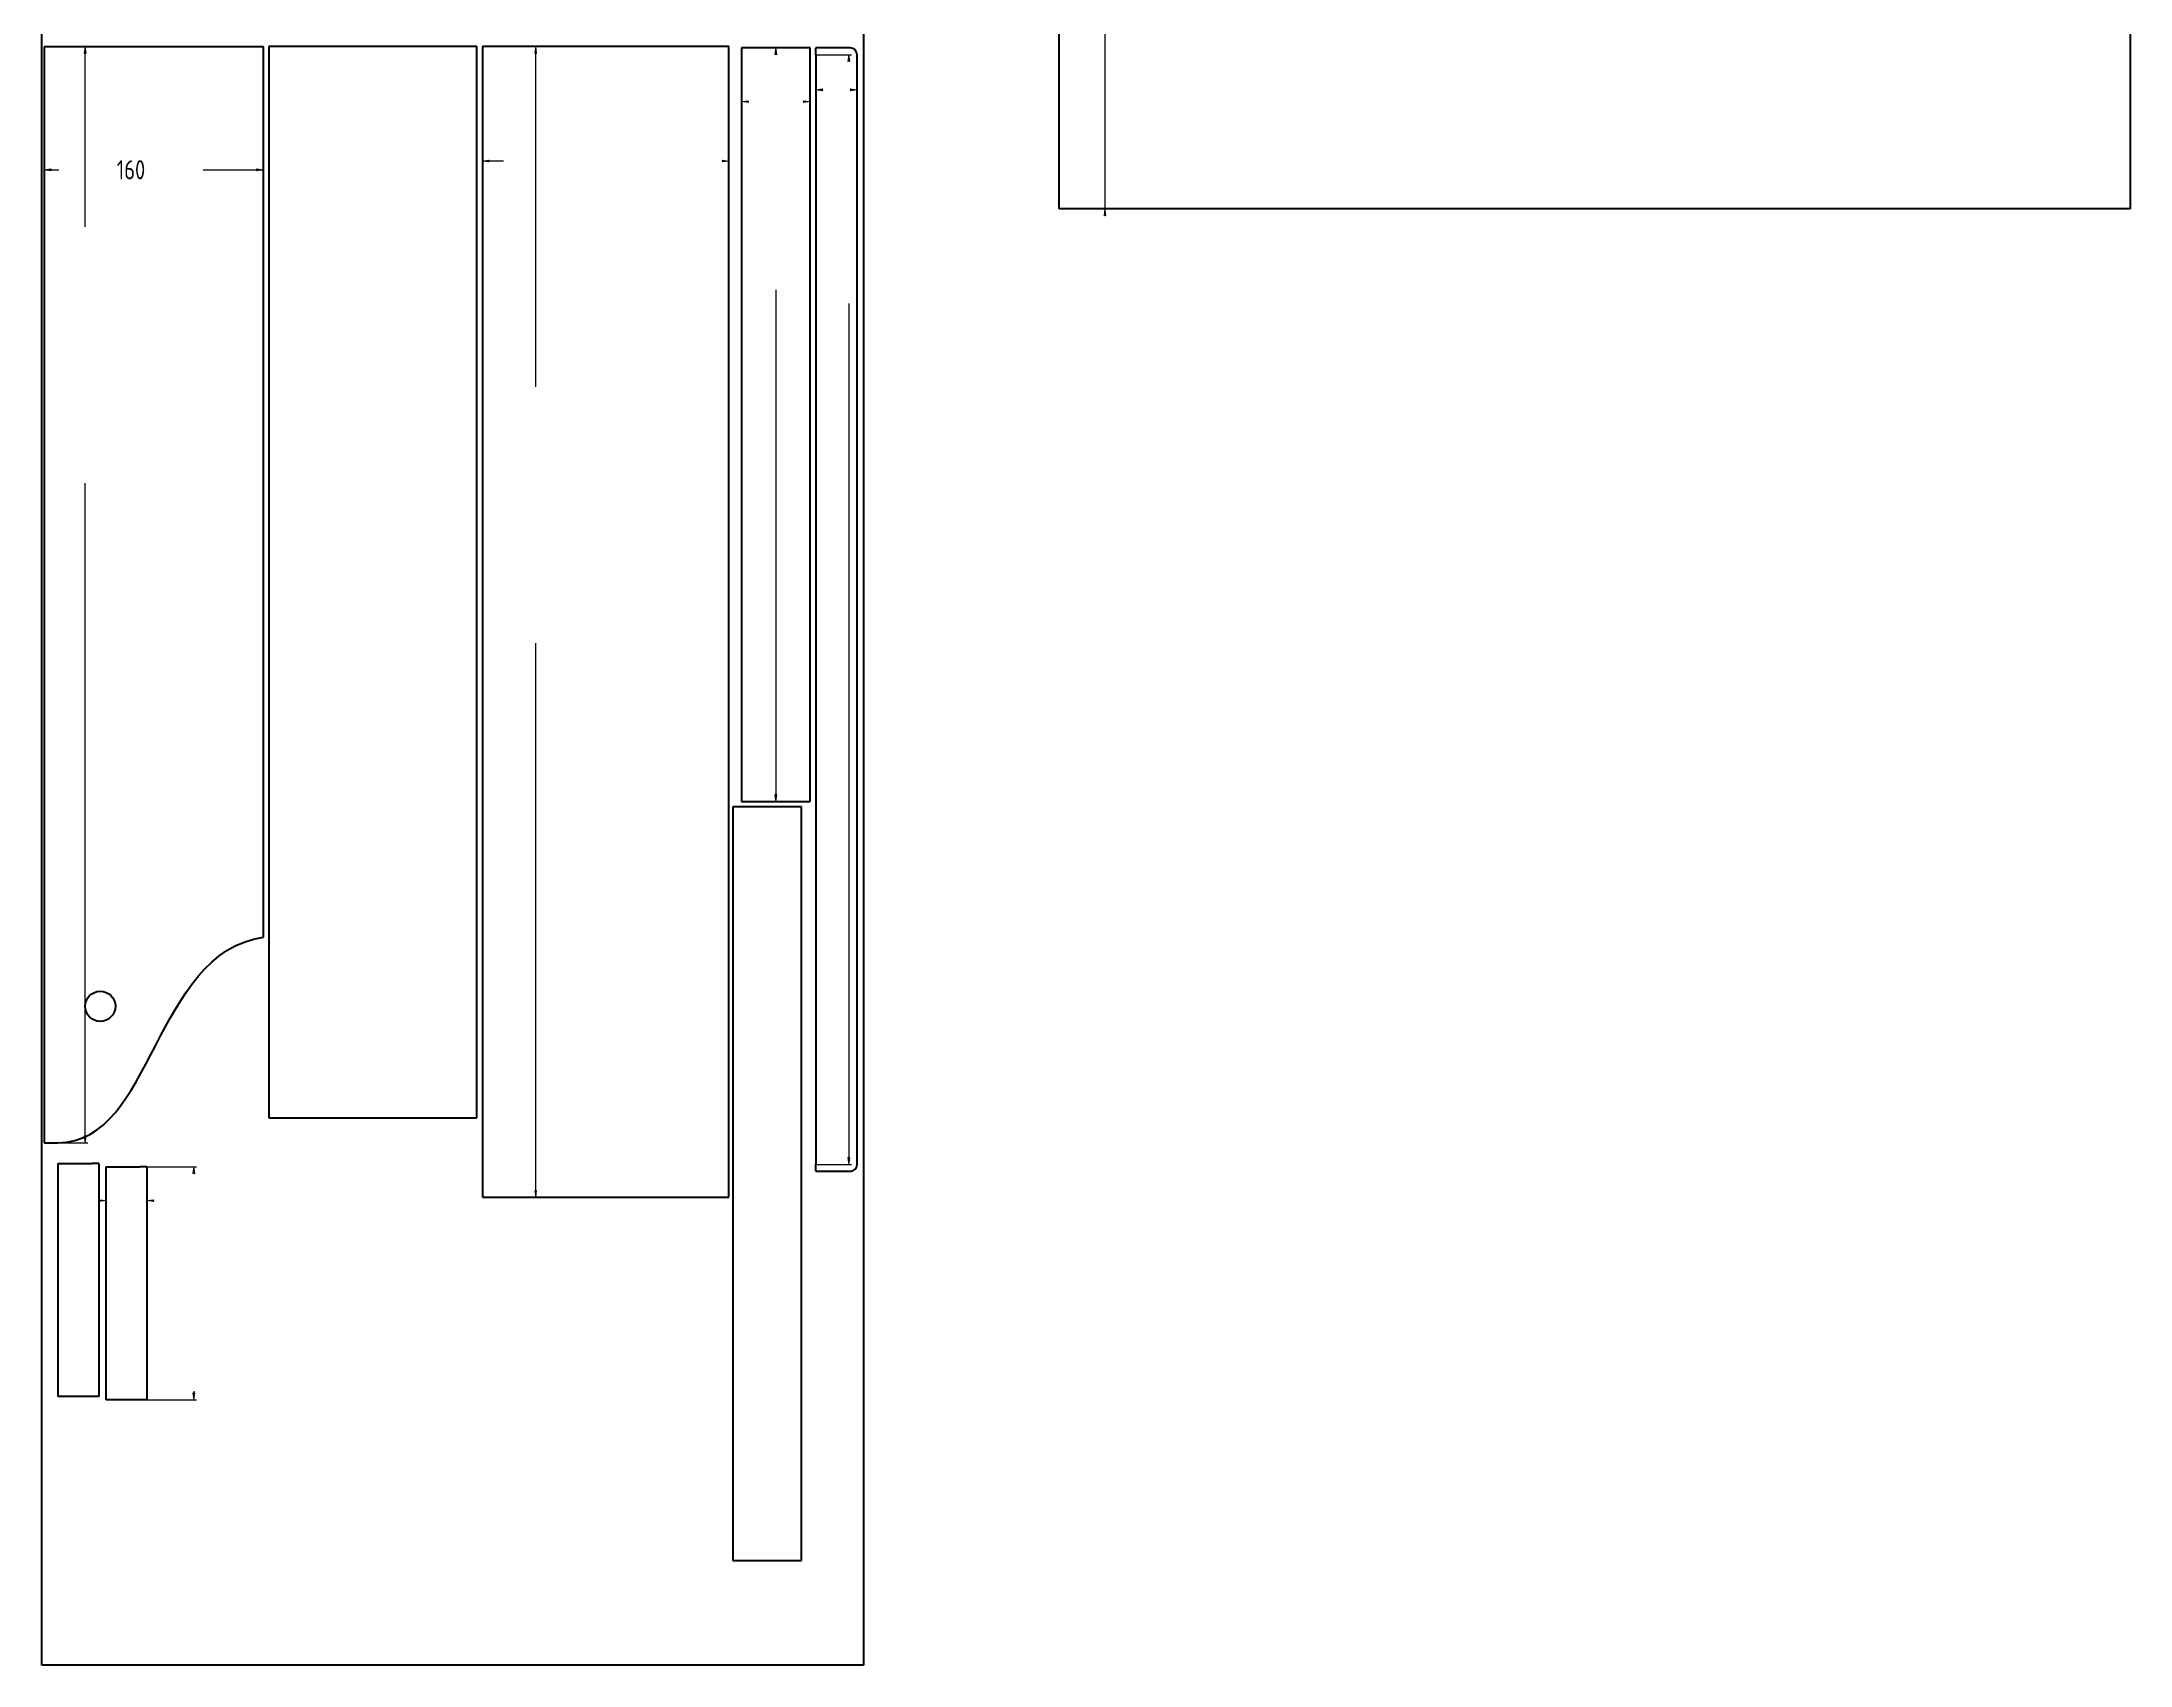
# Model space of a CAD drawing. Header units: millimetres. Extents: x -2841 to -193, y -2128 to 62.
# Drawn here: x -1717 to -193, y -2128 to -943 of the extents above; entities that cross this region are included whole.
import ezdxf

# ---------------------------------------------------------------- set-up
doc = ezdxf.new("R2010")
doc.units = ezdxf.units.MM
doc.linetypes.add('K5LT_BASIC', pattern=[0])
doc.linetypes.add('K5LT_THIN', pattern=[0])
doc.layers.add('Системный слой', color=7, linetype='Continuous')
doc.styles.add('KDIMTEXTSTYLE', font='GOST_AU.SHX', dxfattribs={"width": 0.96, "oblique": 15, "height": 5})
doc.dimstyles.new('KDIMSTYLE (1.00)', dxfattribs={"dimtxt": 5, "dimasz": 1, "dimexe": 2, "dimexo": 0, "dimgap": 1, "dimtad": 1, "dimtxsty": 'KDIMTEXTSTYLE', "dimsah": 1, "dimcen": 0, "dimdle": 1, "dimadec": 0, "dimazin": 0, "dimtfac": 0.667, "dimtmove": 0, "dimatfit": 3, "dimfxl": 1, "dimtvp": 1, "dimtolj": 1, "dimtzin": 0, "dimarcsym": 0})

# ---------------------------------------------------------------- blocks, each defined once
blk = doc.blocks.new('U0')
at = {"layer": 'Системный слой', "color": 150, "linetype": 'K5LT_BASIC', "lineweight": 60, "true_color": 0x0080ff}
for p, q in [((-1717.425740612904, -128.0247301375908), (-1117.425740612904, -128.0247301375908)), ((-1717.425740612904, -2128.024730137591), (-1717.425740612904, -128.0247301375908)), ((-1117.425740612904, -128.0247301375908), (-1117.425740612904, -2128.024730137591)), ((-1117.425740612904, -2128.024730137591), (-1717.425740612904, -2128.024730137591))]:
    blk.add_line(p, q, dxfattribs=at)
blk = doc.blocks.new('KDIMARROW_01')
at = {"layer": 'Системный слой'}
blk.add_hatch(color=0, dxfattribs=at).paths.add_polyline_path([(0, 0), (-5, 0.658262491226197), (-4.5, 6e-16), (-5, -0.6582624912261956)])
at = {"layer": 'Системный слой', "color": 0, "linetype": 'K5LT_THIN', "lineweight": 18}
for p, q in [((-4.5, 6e-16), (-5, 0.658262491226197)), ((-5, 0.658262491226197), (0, 0)), ((0, 0), (-5, -0.6582624912261956)), ((-5, -0.6582624912261956), (-4.5, 6e-16)), ((0, 0), (-1, 0))]:
    blk.add_line(p, q, dxfattribs=at)

msp = doc.modelspace()

# ---------------------------------------------------------------- linework, layer by layer
at = {"layer": 'Системный слой', "color": 150, "linetype": 'K5LT_BASIC', "lineweight": 60, "true_color": 0x0080ff}
for p, q in [((-974.5754365103375, -1064.999059198811), (-974.5754365103375, -264.9990591988105)), ((-192.5754365103375, -264.9990591988105), (-192.5754365103375, -1064.999059198811)), ((-1555.601042982797, -946.6279765076088), (-1715.601042982797, -946.6279765076088)), ((-1715.601042982797, -946.6279765076088), (-1715.601042982797, -1746.627976507609)), ((-1555.601042982797, -1596.627976507609), (-1555.601042982797, -946.6279765076088)), ((-1399.699999385403, -946.5355729399075), (-1551.699999385403, -946.5355729399074)), ((-1551.699999385403, -946.5355729399074), (-1551.699999385403, -1728.535572939908)), ((-1399.699999385403, -1728.535572939908), (-1399.699999385403, -946.5355729399075)), ((-1395.752858119683, -946.4580279011354), (-1395.752858119683, -1786.458027901135)), ((-1215.752858119683, -946.4580279011354), (-1395.752858119683, -946.4580279011354)), ((-1215.752858119683, -1786.458027901135), (-1215.752858119683, -946.4580279011354)), ((-1206.437714562519, -947.4981823006262), (-1206.437714562519, -1497.498182300626)), ((-1156.437714562519, -947.4981823006262), (-1206.437714562519, -947.4981823006262)), ((-1156.437714562519, -1497.498182300626), (-1156.437714562519, -947.4981823006262)), ((-1152.180097423917, -952.498182300626), (-1152.180097423917, -947.498182300626)), ((-1127.180097423917, -947.498182300626), (-1152.180097423917, -947.498182300626)), ((-1152.180097423917, -952.498182300626), (-1152.180097423917, -1762.498182300626)), ((-1122.180097423917, -1762.498182300626), (-1122.180097423917, -952.498182300626)), ((-192.5754365103375, -1064.999059198811), (-974.5754365103375, -1064.999059198811)), ((-1212.761065047396, -1501.498182300626), (-1212.761065047396, -2051.498182300626)), ((-1162.761065047396, -1501.498182300626), (-1212.761065047396, -1501.498182300626)), ((-1206.437714562519, -1497.498182300626), (-1156.437714562519, -1497.498182300626)), ((-1162.761065047396, -2051.498182300626), (-1162.761065047396, -1501.498182300626)), ((-1551.699999385403, -1728.535572939908), (-1399.699999385403, -1728.535572939908)), ((-1715.601042982797, -1746.627976507609), (-1705.601042982797, -1746.627976507609)), ((-1705.757163151578, -1761.844193736266), (-1705.757163151578, -1931.844193736266)), ((-1705.757163151578, -1761.844193736266), (-1680.757163151578, -1761.844193736266)), ((-1675.757163151578, -1761.844193736266), (-1680.757163151578, -1761.844193736266)), ((-1675.757163151578, -1761.844193736266), (-1675.757163151578, -1931.844193736266)), ((-1670.607336221281, -1764.311912059085), (-1670.607336221281, -1934.311912059085)), ((-1670.607336221281, -1764.311912059085), (-1645.607336221281, -1764.311912059085)), ((-1640.607336221281, -1764.311912059085), (-1645.607336221281, -1764.311912059085)), ((-1640.607336221281, -1764.311912059085), (-1640.607336221281, -1934.311912059085)), ((-1152.180097423917, -1767.498182300626), (-1152.180097423917, -1762.498182300626)), ((-1152.180097423917, -1767.498182300626), (-1127.180097423917, -1767.498182300626)), ((-1395.752858119683, -1786.458027901135), (-1215.752858119683, -1786.458027901135)), ((-1680.757163151578, -1931.844193736266), (-1705.757163151578, -1931.844193736266)), ((-1675.757163151578, -1931.844193736266), (-1680.757163151578, -1931.844193736266)), ((-1645.607336221281, -1934.311912059085), (-1670.607336221281, -1934.311912059085)), ((-1640.607336221281, -1934.311912059085), (-1645.607336221281, -1934.311912059085)), ((-1212.761065047396, -2051.498182300626), (-1162.761065047396, -2051.498182300626))]:
    msp.add_line(p, q, dxfattribs=at)
msp.add_circle((-1674.706066400206, -1647.032928121415), 11, dxfattribs=at)
for centre, start, end in [((-1127.180097423917, -952.498182300626), 0, 90), ((-1127.180097423917, -1762.498182300626), 270, 8.77e-14)]:
    msp.add_arc(centre, 5, start, end, dxfattribs=at)
msp.add_open_spline([(-1705.601042982797, -1746.627976507609), (-1635.697492315995, -1746.477564552597), (-1635.816909036873, -1608.137854373002), (-1555.601042982797, -1596.627976507609)], degree=3, dxfattribs=at)

# ---------------------------------------------------------------- block references
at = {"layer": 'Системный слой'}
msp.add_blockref('U0', (0, 0), dxfattribs=at)

# ---------------------------------------------------------------- dimensions: what is measured, and where the dimension line sits
at = {"layer": 'Системный слой', "color": 7}
msp.add_linear_dim(base=(-941.1568496888815, -1064.999059198811), p1=(-974.5754365103375, -264.9990591988105), p2=(-974.5754365103375, -1064.999059198811), angle=90, location=(-941.1568496888814, -484.9990591988105), dimstyle='KDIMSTYLE (1.00)', override={"dimexo": 0, "dimpost": '\\H14.0;\\W0.965;\\Q0;\\Q0;\\H20.00;\\H14.0;\\W0.965;\\Q0;<>\\H14.0;\\W0.965;\\Q0;\\Q0;\\H20.00;', "dimblk1": 'KDIMARROW_01', "dimblk2": 'KDIMARROW_01', "dimse1": 0, "dimse2": 0, "dimclrt": 7, "dimtolj": 1}, dxfattribs=at).render()
msp.add_linear_dim(base=(-1555.601042982797, -1036.420519462359), p1=(-1715.601042982797, -946.6279765076088), p2=(-1555.601042982797, -946.6279765076088), location=(-1652.269793745737, -1036.420519462359), dimstyle='KDIMSTYLE (1.00)', override={"dimexo": 0, "dimpost": '\\H14.0;\\W0.965;\\Q0;<>', "dimblk1": 'KDIMARROW_01', "dimblk2": 'KDIMARROW_01', "dimse1": 0, "dimse2": 0, "dimclrt": 7, "dimtolj": 1}, dxfattribs=at).render()
for base, p1, p2, location in [((-1685.706066400206, -946.6279765076088), (-1715.601042982797, -1746.627976507609), (-1715.601042982797, -946.6279765076088), (-1685.706066400206, -1171.627976507609)), ((-1356.768543412025, -946.4580279011354), (-1395.752858119683, -1786.458027901135), (-1395.752858119683, -946.4580279011354), (-1356.768543412025, -1288.458027901135)), ((-1181.437714562519, -947.4981823006262), (-1206.437714562519, -1497.498182300626), (-1206.437714562519, -947.4981823006262), (-1181.437714562519, -1030.498182300626)), ((-1128.204817020811, -952.498182300626), (-1152.180097423917, -1762.498182300626), (-1152.180097423917, -952.498182300626), (-1128.204817020811, -1040.498182300626)), ((-1606.435816652373, -1764.311912059085), (-1640.607336221281, -1934.311912059085), (-1640.607336221281, -1764.311912059085), (-1606.435816652373, -1834.311912059085))]:
    msp.add_linear_dim(base=base, p1=p1, p2=p2, angle=90, location=location, text='\\H14.0;\\W0.965;\\Q0;\\H0.65x;\\S^ ;\\H1.5x;', dimstyle='KDIMSTYLE (1.00)', override={"dimexo": 0, "dimblk1": 'KDIMARROW_01', "dimblk2": 'KDIMARROW_01', "dimse1": 0, "dimse2": 0, "dimclrt": 7, "dimtolj": 1}, dxfattribs=at).render()
for base, p1, p2, location in [((-1215.752858119683, -1030.053481499452), (-1395.752858119683, -946.4580279011354), (-1215.752858119683, -946.4580279011354), (-1286.752858119683, -1030.053481499452)), ((-1156.437714562519, -986.6909833757253), (-1206.437714562519, -947.4981823006262), (-1156.437714562519, -947.4981823006262), (-1181.437714562519, -986.6909833757253)), ((-1122.180097423917, -978.0549992218095), (-1152.180097423917, -947.4981823006262), (-1122.180097423917, -952.4981823006262), (-1137.180097423917, -978.0549992218095)), ((-1670.607336221281, -1788.86553802897), (-1640.607336221281, -1764.311912059085), (-1670.607336221281, -1764.311912059085), (-1655.607336221281, -1788.86553802897))]:
    msp.add_linear_dim(base=base, p1=p1, p2=p2, location=location, text='\\H14.0;\\W0.965;\\Q0;\\H0.65x;\\S^ ;\\H1.5x;', dimstyle='KDIMSTYLE (1.00)', override={"dimexo": 0, "dimblk1": 'KDIMARROW_01', "dimblk2": 'KDIMARROW_01', "dimse1": 0, "dimse2": 0, "dimclrt": 7, "dimtolj": 1}, dxfattribs=at).render()

doc.saveas('drawing.dxf')
